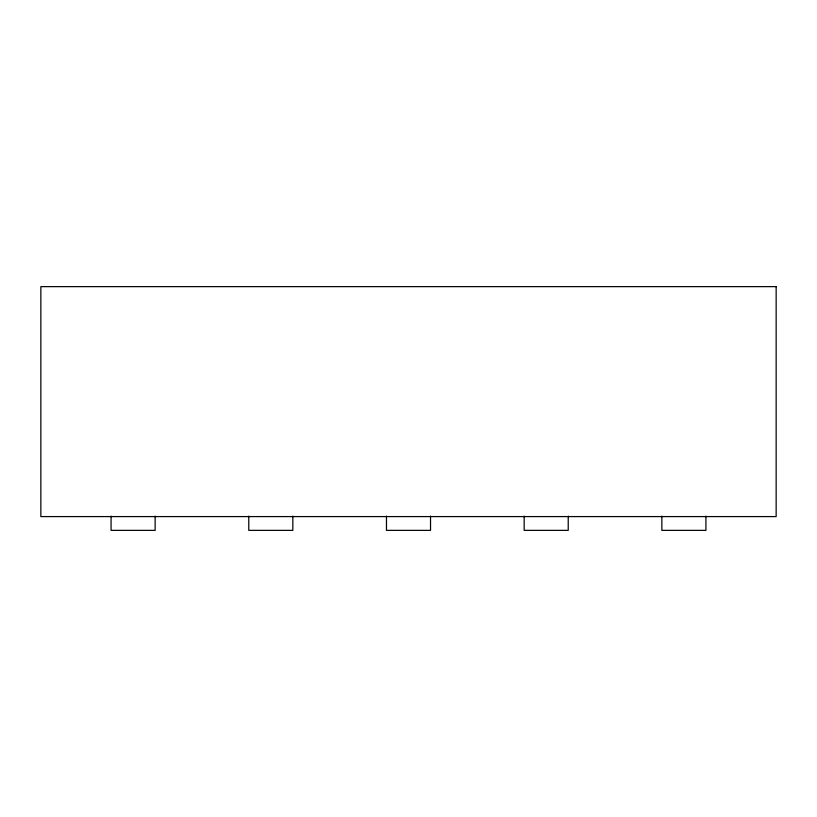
<?xml version="1.0" encoding="UTF-8"?>
<svg xmlns="http://www.w3.org/2000/svg" width="817" height="817" viewBox="0 0 817 817"><rect width="100%" height="100%" fill="white"/><g stroke="black" fill="none" stroke-linecap="round" stroke-linejoin="round"><path stroke-width="1.23" d="M705.929 516.119L705.929 530.366L661.862 530.366L661.862 516.119M568.223 516.119L568.223 530.366L524.167 530.366L524.167 516.119M430.528 516.119L430.528 530.366L386.472 530.366L386.472 516.119M292.833 516.119L292.833 530.366L248.776 530.366L248.776 516.119M155.138 516.119L155.138 530.366L111.071 530.366L111.071 516.119M776.15 286.634L40.85 286.634L40.85 516.589L776.15 516.589L776.15 286.634"/></g></svg>
